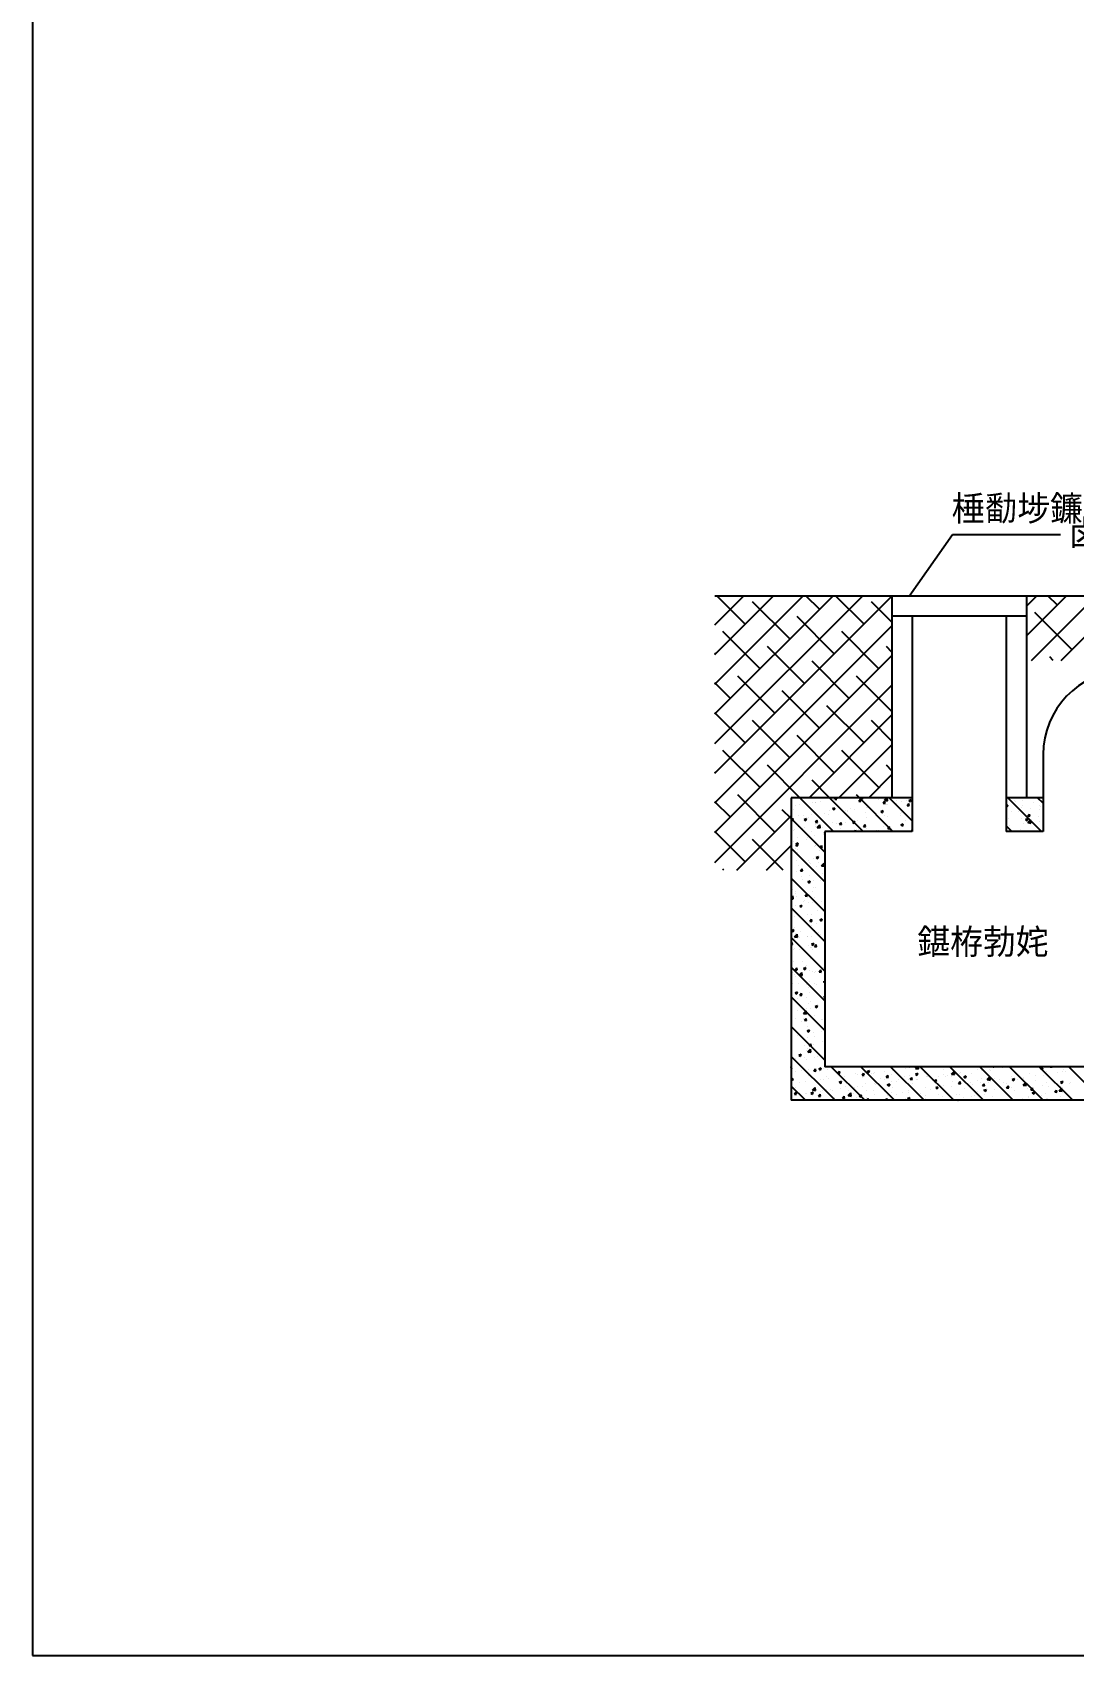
# Model space of a CAD drawing. Header units: metres. Extents: x 0 to 600, y 0 to 420.
# Drawn here: x 0 to 136.3, y 0 to 212.4 of the extents above; entities that cross this region are included whole.
import ezdxf

# ---------------------------------------------------------------- set-up
doc = ezdxf.new("R2010")
doc.units = ezdxf.units.M
doc.layers.add(' ', color=7, linetype='Continuous')
doc.layers.add('1651', color=5, linetype='Continuous')

msp = doc.modelspace()

# ---------------------------------------------------------------- linework, layer by layer
at = {"layer": ' '}
for p, q in [((114.74, 138.67), (120.42, 146.72)), ((120.42, 146.72), (134.57, 146.72)), ((112.51, 138.67), (89.33, 138.67)), ((89.33, 134.92), (93.08, 138.67)), ((89.33, 131.03), (96.97, 138.67)), ((89.33, 127.14), (100.86, 138.67)), ((89.33, 123.26), (104.75, 138.67)), ((89.33, 119.37), (108.64, 138.67)), ((89.33, 115.48), (112.51, 138.65)), ((93.29, 135), (89.61, 138.67)), ((103.02, 136.94), (101.28, 138.67)), ((108.85, 135), (105.17, 138.67)), ((130.11, 138.67), (112.51, 138.67)), ((112.51, 138.67), (112.51, 112.27)), ((130.11, 138.67), (130.11, 112.27)), ((150.57, 138.67), (130.11, 138.67)), ((99.13, 133.05), (94.26, 137.91)), ((104.96, 131.11), (100.1, 135.97)), ((112.51, 135.23), (109.82, 137.91)), ((130.11, 136.03), (112.51, 136.03)), ((115.15, 136.03), (115.15, 107.87)), ((127.47, 136.03), (127.47, 107.87)), ((89.33, 111.59), (112.51, 134.77)), ((95.24, 129.16), (90.38, 134.02)), ((110.79, 129.16), (105.93, 134.02)), ((101.07, 127.22), (96.21, 132.08)), ((112.51, 131.34), (111.77, 132.08)), ((89.4, 131.11), (89.33, 131.18)), ((89.33, 107.7), (112.51, 130.88)), ((106.9, 125.27), (102.04, 130.14)), ((97.18, 123.33), (92.32, 128.19)), ((112.51, 123.56), (107.88, 128.19)), ((91.35, 125.27), (89.33, 127.29)), ((89.33, 103.81), (112.51, 126.99)), ((103.02, 121.39), (98.15, 126.25)), ((93.29, 119.44), (89.33, 123.4)), ((108.85, 119.44), (103.99, 124.3)), ((99.13, 117.5), (94.26, 122.36)), ((101.68, 112.27), (112.51, 123.1)), ((112.51, 119.67), (109.82, 122.36)), ((104.96, 115.55), (100.1, 120.41)), ((105.57, 112.27), (112.51, 119.21)), ((95.24, 113.61), (90.38, 118.47)), ((110.79, 113.61), (105.93, 118.47)), ((132.31, 117.94), (132.31, 107.87)), ((89.4, 115.55), (89.33, 115.63)), ((100.46, 112.27), (96.21, 116.52)), ((109.46, 112.27), (112.51, 115.32)), ((112.51, 115.78), (111.77, 116.52)), ((97.18, 107.77), (92.32, 112.63)), ((104.35, 112.27), (102.04, 114.58)), ((108.24, 112.27), (107.88, 112.63)), ((91.35, 109.72), (89.33, 111.74)), ((99.31, 109.54), (98.15, 110.69)), ((99.31, 112.27), (99.31, 72.67)), ((115.15, 112.27), (99.31, 112.27)), ((99.59, 110.76), (99.59, 110.76)), ((99.9, 111.2), (99.9, 111.2)), ((100.34, 111.41), (100.34, 111.41)), ((104.86, 107.87), (100.46, 112.27)), ((101.93, 110.66), (101.93, 110.66)), ((102.05, 111.62), (102.05, 111.62)), ((102.47, 111.64), (102.47, 111.64)), ((102.56, 111.69), (102.56, 111.69)), ((103.15, 111.76), (103.15, 111.76)), ((104.28, 110.56), (104.28, 110.56)), ((108.75, 107.87), (104.35, 112.27)), ((104.71, 110.84), (105.02, 110.96)), ((104.71, 110.84), (104.93, 110.7)), ((104.79, 110.55), (104.79, 110.55)), ((104.82, 111.98), (104.82, 111.98)), ((104.85, 112.02), (104.85, 112.02)), ((104.93, 110.7), (105.02, 110.96)), ((105.03, 112.1), (105.17, 112.27)), ((105.03, 112.1), (105.29, 112.08)), ((105.03, 112.08), (105.03, 112.08)), ((105.29, 112.08), (105.25, 112.27)), ((106.09, 112.21), (106.09, 112.21)), ((106.44, 110.61), (106.44, 110.61)), ((106.71, 110.54), (106.71, 110.54)), ((107.05, 110.86), (107.05, 110.86)), ((107.54, 110.76), (107.54, 110.76)), ((108.18, 111.82), (108.4, 112.08)), ((108.18, 111.82), (108.45, 111.8)), ((112.64, 107.87), (108.24, 112.27)), ((108.45, 111.8), (108.4, 112.08)), ((108.41, 112.26), (108.44, 112.27)), ((108.41, 112.26), (108.62, 112.11)), ((108.44, 112.11), (108.44, 112.11)), ((108.62, 112.11), (108.68, 112.27)), ((109.21, 110.98), (109.21, 110.98)), ((109.28, 111.15), (109.28, 111.15)), ((109.28, 110.98), (109.28, 110.98)), ((110.78, 112.01), (110.78, 112.01)), ((111.03, 110.49), (111.34, 110.61)), ((111.03, 110.49), (111.25, 110.34)), ((111.25, 110.34), (111.34, 110.61)), ((111.34, 111.55), (111.55, 111.8)), ((111.34, 111.55), (111.6, 111.52)), ((111.52, 111.94), (111.84, 112.27)), ((111.52, 111.94), (111.91, 111.88)), ((111.6, 111.52), (111.55, 111.8)), ((111.56, 111.48), (111.56, 111.48)), ((111.84, 111.42), (111.84, 111.42)), ((111.91, 111.88), (111.86, 112.27)), ((111.98, 111.34), (111.98, 111.34)), ((115.15, 109.25), (112.13, 112.27)), ((113.09, 111.49), (113.09, 111.49)), ((113.13, 111.91), (113.13, 111.91)), ((113.82, 111.78), (113.82, 111.78)), ((114.41, 111.86), (114.41, 111.86)), ((114.5, 111.27), (114.71, 111.52)), ((114.5, 111.27), (114.76, 111.25)), ((114.76, 111.25), (114.71, 111.52)), ((114.73, 111.91), (115.04, 112.03)), ((114.73, 111.91), (114.95, 111.76)), ((114.75, 111.71), (114.75, 111.71)), ((114.95, 111.76), (115.04, 112.03)), ((132.31, 112.27), (127.47, 112.27)), ((127.47, 111.8), (127.47, 111.8)), ((127.47, 111.24), (127.68, 111.32)), ((127.47, 111.14), (127.59, 111.06)), ((127.59, 111.06), (127.68, 111.32)), ((132.08, 107.87), (127.68, 112.27)), ((128.11, 110.47), (128.11, 110.47)), ((128.57, 111.94), (128.57, 111.94)), ((128.65, 111.81), (128.65, 111.81)), ((129.47, 110.98), (129.47, 110.98)), ((129.57, 111.22), (129.57, 111.22)), ((129.62, 111.88), (129.62, 111.88)), ((130.24, 112.16), (130.24, 112.16)), ((130.68, 110.91), (130.68, 110.91)), ((131, 111.71), (131, 111.71)), ((132.31, 111.54), (131.57, 112.27)), ((131.76, 111.31), (131.76, 111.31)), ((131.86, 110.79), (131.86, 110.79)), ((131.92, 111.12), (131.92, 111.12)), ((92.19, 102.78), (99.31, 109.9)), ((103.71, 105.14), (99.31, 109.54)), ((99.33, 109.34), (99.54, 109.59)), ((99.33, 109.34), (99.59, 109.32)), ((99.59, 109.32), (99.54, 109.59)), ((100.23, 108.48), (100.23, 108.48)), ((100.29, 109.94), (100.29, 109.94)), ((100.89, 109.88), (100.89, 109.88)), ((101.01, 109.42), (101.32, 109.54)), ((101.01, 109.42), (101.23, 109.28)), ((101.08, 108.41), (101.08, 108.41)), ((101.23, 109.28), (101.32, 109.54)), ((101.58, 109.66), (101.58, 109.66)), ((101.99, 110.03), (101.99, 110.03)), ((102.46, 108.76), (102.46, 108.76)), ((102.48, 109.07), (102.69, 109.32)), ((102.48, 109.07), (102.75, 109.04)), ((102.5, 108.51), (102.5, 108.51)), ((102.51, 110.22), (102.51, 110.22)), ((102.74, 109.04), (102.69, 109.32)), ((102.71, 108.38), (103.05, 108.74)), ((102.71, 108.38), (103.1, 108.32)), ((103.1, 108.32), (103.05, 108.74)), ((103.66, 110.25), (103.66, 110.25)), ((104.15, 110.1), (104.15, 110.1)), ((104.74, 109.09), (104.74, 109.09)), ((105.28, 108.88), (105.28, 108.88)), ((105.64, 108.79), (105.85, 109.04)), ((105.64, 108.79), (105.9, 108.77)), ((105.9, 108.77), (105.85, 109.04)), ((106.38, 109.02), (106.38, 109.02)), ((106.63, 110.46), (106.63, 110.46)), ((107, 109.4), (107, 109.4)), ((107.33, 109.07), (107.64, 109.19)), ((107.33, 109.07), (107.55, 108.92)), ((107.55, 108.92), (107.64, 109.19)), ((108.05, 109.24), (108.05, 109.24)), ((108.79, 108.51), (109.01, 108.77)), ((108.79, 108.51), (109.06, 108.49)), ((108.98, 110.36), (108.98, 110.36)), ((109.06, 108.49), (109.01, 108.77)), ((109.1, 108.36), (109.1, 108.36)), ((109.22, 109.68), (109.22, 109.68)), ((110.83, 109.61), (110.83, 109.61)), ((111.33, 110.26), (111.33, 110.26)), ((111.45, 108.55), (111.45, 108.55)), ((111.51, 110.01), (111.51, 110.01)), ((111.66, 108.8), (111.66, 108.8)), ((111.93, 109.75), (111.93, 109.75)), ((111.95, 108.24), (112.16, 108.49)), ((112.21, 108.21), (112.16, 108.49)), ((113.6, 109.97), (113.6, 109.97)), ((113.66, 108.72), (113.97, 108.84)), ((113.66, 108.72), (113.88, 108.57)), ((113.68, 110.17), (113.68, 110.17)), ((113.71, 108.86), (113.71, 108.86)), ((113.77, 110.32), (113.77, 110.32)), ((113.88, 108.57), (113.97, 108.84)), ((114.23, 109.24), (114.23, 109.24)), ((128.19, 107.87), (127.47, 108.6)), ((127.77, 109.57), (127.77, 109.57)), ((127.92, 108.69), (127.92, 108.69)), ((129.08, 110.43), (129.08, 110.43)), ((129.42, 109.52), (129.42, 109.52)), ((129.79, 108.93), (129.79, 108.93)), ((130, 109.43), (130.31, 109.55)), ((130, 109.43), (130.22, 109.29)), ((130.12, 109.47), (130.12, 109.47)), ((130.22, 109.29), (130.31, 109.55)), ((130.28, 109.89), (130.49, 110.14)), ((130.28, 109.89), (130.54, 109.87)), ((130.3, 109.02), (130.64, 109.38)), ((130.3, 109.02), (130.69, 108.96)), ((130.54, 109.87), (130.49, 110.14)), ((130.69, 108.96), (130.64, 109.38)), ((130.7, 109.06), (130.7, 109.06)), ((131.65, 108.38), (131.65, 108.38)), ((131.7, 109.85), (131.7, 109.85)), ((131.8, 109.2), (131.8, 109.2)), ((93.29, 103.88), (89.33, 107.85)), ((98.28, 102.78), (94.26, 106.8)), ((99.66, 107.92), (99.66, 107.92)), ((99.68, 106.56), (99.68, 106.56)), ((99.73, 108.15), (99.73, 108.15)), ((99.94, 106.23), (100.25, 106.35)), ((99.94, 106.03), (100.15, 106.29)), ((99.94, 106.23), (100.16, 106.09)), ((100.2, 106.01), (100.15, 106.29)), ((100.16, 106.09), (100.25, 106.35)), ((100.18, 107.01), (100.18, 107.01)), ((100.84, 108.29), (100.84, 108.29)), ((101.34, 106.78), (101.34, 106.78)), ((101.4, 107.03), (101.4, 107.03)), ((102.01, 107.82), (102.01, 107.82)), ((102.4, 107.29), (102.4, 107.29)), ((103.43, 108.31), (103.43, 108.31)), ((103.64, 107.65), (103.71, 107.68)), ((103.64, 107.65), (103.71, 107.61)), ((103.71, 107.87), (103.71, 77.07)), ((115.15, 107.87), (103.71, 107.87)), ((105.78, 108.21), (105.78, 108.21)), ((106.53, 107.92), (106.53, 107.92)), ((106.95, 107.93), (106.95, 107.93)), ((107.62, 107.87), (107.75, 108.01)), ((107.76, 107.87), (107.75, 108.01)), ((108.12, 108.12), (108.12, 108.12)), ((109.17, 108.22), (109.17, 108.22)), ((110.47, 108.02), (110.47, 108.02)), ((110.77, 108.02), (110.77, 108.02)), ((111.95, 108.24), (112.21, 108.21)), ((112.44, 108.24), (112.44, 108.24)), ((112.82, 107.92), (112.82, 107.92)), ((115.11, 107.96), (115.15, 108.01)), ((115.11, 107.96), (115.15, 107.96)), ((132.31, 107.87), (127.47, 107.87)), ((129.36, 108.05), (129.36, 108.05)), ((96.08, 102.78), (99.31, 106.01)), ((103.71, 101.25), (99.31, 105.65)), ((99.89, 105.63), (99.89, 105.63)), ((99.94, 106.03), (100.2, 106.01)), ((100.13, 105.55), (100.13, 105.55)), ((100.19, 105.04), (100.19, 105.04)), ((100.2, 106.18), (100.2, 106.18)), ((102.3, 104.36), (102.3, 104.36)), ((102.35, 105.83), (102.35, 105.83)), ((102.45, 106.07), (102.45, 106.07)), ((102.55, 106.08), (102.55, 106.08)), ((102.57, 104.46), (102.88, 104.58)), ((102.57, 104.46), (102.79, 104.31)), ((102.79, 104.31), (102.87, 104.58)), ((102.97, 105.41), (102.97, 105.41)), ((103.09, 105.76), (103.3, 106.01)), ((103.09, 105.76), (103.36, 105.73)), ((103.36, 105.73), (103.3, 106.01)), ((90.51, 102.78), (90.38, 102.91)), ((99.35, 103.93), (99.35, 103.93)), ((100.02, 102.62), (100.02, 102.62)), ((100.07, 104.08), (100.07, 104.08)), ((100.27, 103.34), (100.27, 103.34)), ((100.55, 102.72), (100.76, 102.98)), ((100.55, 102.72), (100.81, 102.7)), ((100.81, 102.7), (100.76, 102.98)), ((101.57, 104.09), (101.57, 104.09)), ((101.69, 103.83), (101.69, 103.83)), ((101.75, 102.08), (101.75, 102.08)), ((101.81, 103.67), (101.81, 103.67)), ((102.24, 102.9), (102.24, 102.9)), ((102.62, 103.24), (102.62, 103.24)), ((102.91, 103.82), (102.91, 103.82)), ((103.29, 103.36), (103.63, 103.72)), ((103.29, 103.36), (103.68, 103.3)), ((103.42, 102.3), (103.42, 102.3)), ((103.68, 103.3), (103.63, 103.72)), ((103.7, 102.45), (103.71, 102.45)), ((103.7, 102.45), (103.71, 102.45)), ((103.71, 97.36), (99.31, 101.76)), ((99.49, 100.2), (99.49, 100.2)), ((99.87, 100.06), (99.87, 100.06)), ((99.97, 101.15), (99.97, 101.15)), ((100.59, 100.34), (100.59, 100.34)), ((100.65, 101.94), (100.65, 101.94)), ((100.82, 101.59), (100.82, 101.59)), ((101.39, 101.46), (101.39, 101.46)), ((101.5, 101.27), (101.8, 101.39)), ((101.5, 101.27), (101.72, 101.12)), ((101.72, 101.12), (101.8, 101.39)), ((102.14, 99.97), (102.14, 99.97)), ((102.19, 101.44), (102.19, 101.44)), ((102.26, 100.56), (102.26, 100.56)), ((102.44, 100.5), (102.44, 100.5)), ((103.17, 101.49), (103.17, 101.49)), ((99.31, 99.21), (99.52, 99.44)), ((99.31, 99.06), (99.57, 99.02)), ((103.71, 93.47), (99.31, 97.87)), ((99.44, 98.61), (99.44, 98.61)), ((99.57, 99.02), (99.52, 99.44)), ((99.86, 98.22), (99.86, 98.22)), ((99.91, 99.69), (99.91, 99.69)), ((99.96, 99.34), (99.96, 99.34)), ((100.43, 98.08), (100.73, 98.2)), ((100.43, 98.08), (100.64, 97.93)), ((100.64, 97.93), (100.73, 98.2)), ((100.89, 98.75), (100.89, 98.75)), ((101.1, 98.83), (101.1, 98.83)), ((101.16, 99.41), (101.37, 99.67)), ((101.16, 99.41), (101.42, 99.39)), ((101.42, 99.39), (101.37, 99.67)), ((101.55, 98.52), (101.55, 98.52)), ((102.08, 98.51), (102.08, 98.51)), ((102.31, 99.24), (102.31, 99.24)), ((103.24, 98.65), (103.24, 98.65)), ((99.81, 96.76), (99.81, 96.76)), ((99.95, 97.09), (99.95, 97.09)), ((101.37, 95.89), (101.37, 95.89)), ((101.44, 97.01), (101.44, 97.01)), ((101.57, 95.72), (101.57, 95.72)), ((101.77, 96.1), (101.98, 96.36)), ((101.77, 96.1), (102.03, 96.08)), ((102.03, 96.08), (101.98, 96.36)), ((102.03, 97.04), (102.03, 97.04)), ((102.67, 95.87), (102.67, 95.87)), ((102.72, 97.46), (102.72, 97.46)), ((103.05, 96.31), (103.36, 96.43)), ((103.05, 96.31), (103.27, 96.16)), ((103.27, 96.16), (103.36, 96.43)), ((103.71, 89.58), (99.31, 93.98)), ((99.36, 94.89), (99.66, 95.01)), ((99.36, 94.89), (99.57, 94.74)), ((99.57, 94.74), (99.66, 95.01)), ((99.7, 93.83), (99.7, 93.83)), ((99.75, 95.29), (99.75, 95.29)), ((99.76, 94.06), (100.1, 94.42)), ((99.76, 94.06), (100.15, 94)), ((99.86, 94.48), (99.86, 94.48)), ((100.15, 94), (100.1, 94.42)), ((100.41, 93.99), (100.41, 93.99)), ((100.58, 94.76), (100.58, 94.76)), ((101.51, 94.17), (101.51, 94.17)), ((101.51, 94.13), (101.51, 94.13)), ((101.92, 94.11), (101.92, 94.11)), ((101.97, 95.58), (101.97, 95.58)), ((102.43, 94.93), (102.43, 94.93)), ((102.93, 94.66), (102.93, 94.66)), ((103.18, 94.35), (103.18, 94.35)), ((99.31, 93.17), (99.43, 93.32)), ((99.31, 93.06), (99.49, 93.05)), ((99.49, 93.05), (99.43, 93.32)), ((99.65, 92.37), (99.65, 92.37)), ((99.7, 92.52), (99.7, 92.52)), ((100.35, 92.4), (100.35, 92.4)), ((101.54, 92.95), (101.54, 92.95)), ((101.87, 92.65), (101.87, 92.65)), ((101.98, 93.12), (102.29, 93.24)), ((101.98, 93.12), (102.2, 92.97)), ((102.02, 92.62), (102.02, 92.62)), ((102.05, 92.42), (102.05, 92.42)), ((102.2, 92.97), (102.29, 93.24)), ((102.38, 92.79), (102.59, 93.05)), ((102.38, 92.79), (102.64, 92.77)), ((102.64, 92.77), (102.59, 93.05)), ((103.71, 85.69), (99.31, 90.09)), ((99.54, 89.44), (99.54, 89.44)), ((99.59, 90.9), (99.59, 90.9)), ((99.77, 89.68), (99.77, 89.68)), ((99.83, 89.76), (100.05, 90.01)), ((99.83, 89.76), (100.1, 89.74)), ((100.1, 89.74), (100.05, 90.01)), ((100.34, 89.05), (100.69, 89.41)), ((100.74, 88.99), (100.69, 89.41)), ((100.86, 90.88), (100.86, 90.88)), ((100.91, 89.93), (101.22, 90.05)), ((100.91, 89.93), (101.13, 89.78)), ((101.13, 89.78), (101.22, 90.05)), ((101.2, 90.18), (101.2, 90.18)), ((101.36, 90.32), (101.36, 90.32)), ((101.76, 89.72), (101.76, 89.72)), ((101.81, 91.18), (101.81, 91.18)), ((102.12, 89.58), (102.12, 89.58)), ((102.41, 89.35), (102.41, 89.35)), ((102.48, 89.51), (102.48, 89.51)), ((102.99, 89.48), (103.2, 89.74)), ((102.99, 89.48), (103.25, 89.46)), ((103.25, 89.46), (103.2, 89.74)), ((103.54, 90.08), (103.54, 90.08)), ((103.59, 89.66), (103.59, 89.66)), ((103.64, 91.25), (103.64, 91.25)), ((99.48, 87.97), (99.48, 87.97)), ((99.71, 89.15), (99.71, 89.15)), ((99.85, 88.91), (99.85, 88.91)), ((100.32, 87.94), (100.32, 87.94)), ((100.34, 89.05), (100.74, 88.99)), ((101.33, 87.78), (101.33, 87.78)), ((101.53, 87.37), (101.53, 87.37)), ((101.71, 88.25), (101.71, 88.25)), ((102.43, 87.92), (102.43, 87.92)), ((102.67, 87.84), (102.67, 87.84)), ((103.54, 88.16), (103.71, 88.22)), ((103.54, 88.16), (103.71, 88.04)), ((103.71, 81.8), (99.31, 86.2)), ((99.38, 85.04), (99.38, 85.04)), ((99.43, 86.51), (99.43, 86.51)), ((99.46, 85.69), (99.46, 85.69)), ((99.84, 86.74), (100.15, 86.85)), ((99.84, 86.74), (100.06, 86.59)), ((100.06, 86.59), (100.15, 86.85)), ((100.17, 86.04), (100.17, 86.04)), ((100.39, 85.1), (100.39, 85.1)), ((100.44, 86.45), (100.66, 86.7)), ((100.44, 86.45), (100.71, 86.43)), ((100.71, 86.43), (100.66, 86.7)), ((101.27, 86.19), (101.27, 86.19)), ((101.6, 85.32), (101.6, 85.32)), ((101.65, 86.79), (101.65, 86.79)), ((101.81, 85.59), (101.81, 85.59)), ((102.47, 84.96), (102.78, 85.08)), ((102.69, 84.82), (102.77, 85.08)), ((102.74, 85), (102.74, 85)), ((102.94, 86.41), (102.94, 86.41)), ((103.6, 86.17), (103.71, 86.3)), ((103.6, 86.17), (103.71, 86.17)), ((99.32, 83.58), (99.32, 83.58)), ((99.83, 83.34), (99.83, 83.34)), ((100.11, 84.45), (100.11, 84.45)), ((100.62, 82.94), (100.62, 82.94)), ((100.93, 84.03), (101.27, 84.39)), ((100.93, 84.03), (101.32, 83.97)), ((100.94, 83.35), (100.94, 83.35)), ((101.05, 83.14), (101.27, 83.39)), ((101.05, 83.14), (101.32, 83.12)), ((101.32, 83.97), (101.27, 84.39)), ((101.32, 83.12), (101.27, 83.39)), ((101.35, 84.75), (101.35, 84.75)), ((101.55, 83.86), (101.55, 83.86)), ((101.78, 84.67), (101.78, 84.67)), ((102.4, 83.78), (102.4, 83.78)), ((102.47, 84.96), (102.69, 84.82)), ((103.29, 83.26), (103.29, 83.26)), ((103.4, 83.3), (103.4, 83.3)), ((103.71, 77.91), (99.31, 82.31)), ((99.46, 81.2), (99.46, 81.2)), ((100.08, 81.11), (100.08, 81.11)), ((101.4, 81.77), (101.7, 81.89)), ((101.4, 81.77), (101.62, 81.63)), ((101.44, 80.93), (101.44, 80.93)), ((101.49, 82.39), (101.49, 82.39)), ((101.52, 81.8), (101.52, 81.8)), ((101.61, 81.63), (101.7, 81.89)), ((102.24, 81.57), (102.24, 81.57)), ((102.43, 81.01), (102.43, 81.01)), ((103.34, 81.71), (103.34, 81.71)), ((100.33, 78.58), (100.63, 78.7)), ((100.54, 78.44), (100.63, 78.7)), ((101.01, 80.52), (101.01, 80.52)), ((101.09, 79.83), (101.09, 79.83)), ((101.33, 79.18), (101.33, 79.18)), ((101.39, 79.46), (101.39, 79.46)), ((101.51, 79.02), (101.85, 79.38)), ((101.51, 79.02), (101.9, 78.96)), ((101.55, 78.77), (101.55, 78.77)), ((101.66, 79.83), (101.88, 80.08)), ((101.66, 79.83), (101.93, 79.81)), ((101.9, 78.96), (101.85, 79.38)), ((101.93, 79.81), (101.88, 80.08)), ((102.19, 79.98), (102.19, 79.98)), ((103.36, 80.42), (103.36, 80.42)), ((103.67, 79.79), (103.67, 79.79)), ((105.06, 72.67), (99.31, 78.42)), ((99.31, 77.02), (99.33, 77.05)), ((99.31, 76.78), (99.38, 76.77)), ((99.38, 76.77), (99.33, 77.05)), ((99.82, 77.77), (99.82, 77.77)), ((99.87, 76.5), (99.87, 76.5)), ((99.93, 78.09), (99.93, 78.09)), ((100.33, 78.58), (100.54, 78.44)), ((100.7, 76.52), (100.7, 76.52)), ((101.03, 78.24), (101.03, 78.24)), ((101.28, 76.53), (101.28, 76.53)), ((101.33, 78), (101.33, 78)), ((101.54, 76.72), (101.54, 76.72)), ((102.28, 76.52), (102.49, 76.77)), ((102.28, 76.52), (102.54, 76.5)), ((102.39, 78.21), (102.39, 78.21)), ((102.54, 76.5), (102.49, 76.77)), ((102.7, 78.46), (102.7, 78.46)), ((102.95, 76.81), (103.26, 76.93)), ((102.95, 76.81), (103.17, 76.66)), ((103.17, 76.66), (103.26, 76.93)), ((103.56, 76.86), (103.56, 76.86)), ((103.62, 78.33), (103.62, 78.33)), ((138.91, 77.07), (103.71, 77.07)), ((104.07, 76.67), (104.07, 76.67)), ((108.95, 72.67), (104.55, 77.07)), ((105.43, 76.25), (105.64, 76.5)), ((105.69, 76.22), (105.64, 76.5)), ((112.83, 72.67), (108.43, 77.07)), ((109.28, 76.46), (109.58, 76.58)), ((109.49, 76.31), (109.58, 76.58)), ((116.72, 72.67), (112.32, 77.07)), ((112.54, 76.63), (112.54, 76.63)), ((114.25, 76.81), (114.25, 76.81)), ((114.76, 76.91), (114.76, 76.91)), ((115.35, 76.96), (115.35, 76.96)), ((115.6, 76.84), (115.83, 77.07)), ((115.6, 76.84), (115.99, 76.77)), ((115.99, 76.78), (115.96, 77.07)), ((120.61, 72.67), (116.21, 77.07)), ((119.28, 76.69), (119.28, 76.69)), ((124.5, 72.67), (120.1, 77.07)), ((123.76, 76.7), (123.76, 76.7)), ((128.39, 72.67), (123.99, 77.07)), ((124.19, 76.54), (124.19, 76.54)), ((125.29, 76.68), (125.29, 76.68)), ((125.47, 76.6), (125.47, 76.6)), ((125.77, 77.07), (125.84, 77.03)), ((125.84, 77.03), (125.85, 77.07)), ((126.02, 77.01), (126.02, 77.01)), ((126.96, 76.9), (126.96, 76.9)), ((132.28, 72.67), (127.88, 77.07)), ((128.04, 77.04), (128.04, 77.04)), ((136.17, 72.67), (131.77, 77.07)), ((131.94, 76.82), (132.25, 76.94)), ((131.94, 76.82), (132.16, 76.67)), ((132.16, 76.67), (132.25, 76.94)), ((133.22, 77.07), (133.23, 77.07)), ((133.22, 77.07), (133.49, 77.05)), ((133.49, 77.05), (133.48, 77.07)), ((134.95, 76.75), (134.95, 76.75)), ((140.06, 72.67), (135.66, 77.07)), ((99.31, 75.41), (99.56, 75.51)), ((99.31, 75.36), (99.47, 75.25)), ((101.17, 72.67), (99.31, 74.54)), ((99.47, 75.25), (99.56, 75.51)), ((100.38, 74.99), (100.38, 74.99)), ((101.23, 75.07), (101.23, 75.07)), ((101.5, 76.23), (101.5, 76.23)), ((101.62, 75.93), (101.62, 75.93)), ((102.09, 74.01), (102.44, 74.36)), ((102.49, 73.95), (102.44, 74.36)), ((103.05, 76.42), (103.05, 76.42)), ((103.16, 75.35), (103.16, 75.35)), ((103.51, 75.4), (103.51, 75.4)), ((103.97, 75.83), (103.97, 75.83)), ((104.26, 75.5), (104.26, 75.5)), ((105.39, 76.32), (105.39, 76.32)), ((105.43, 76.25), (105.69, 76.22)), ((105.58, 75.04), (105.89, 75.16)), ((105.58, 75.04), (105.8, 74.89)), ((105.77, 75.71), (105.77, 75.71)), ((105.8, 74.89), (105.89, 75.16)), ((105.93, 75.72), (105.93, 75.72)), ((106.32, 75.73), (106.32, 75.73)), ((106.45, 74.49), (106.45, 74.49)), ((107.74, 76.22), (107.74, 76.22)), ((107.94, 74.53), (107.94, 74.53)), ((107.99, 75.99), (107.99, 75.99)), ((108.59, 75.97), (108.8, 76.22)), ((108.59, 75.97), (108.85, 75.95)), ((108.65, 74.49), (108.65, 74.49)), ((108.67, 75.63), (108.67, 75.63)), ((108.71, 76.08), (108.71, 76.08)), ((108.85, 75.95), (108.8, 76.22)), ((109.02, 74.93), (109.02, 74.93)), ((109.28, 76.46), (109.49, 76.31)), ((109.81, 76.23), (109.81, 76.23)), ((110.09, 76.13), (110.09, 76.13)), ((110.22, 74.86), (110.22, 74.86)), ((110.28, 76.32), (110.28, 76.32)), ((110.32, 74.71), (110.32, 74.71)), ((111.02, 75.53), (111.02, 75.53)), ((111.47, 76.45), (111.47, 76.45)), ((111.58, 75.37), (111.58, 75.37)), ((111.74, 75.69), (111.96, 75.95)), ((111.74, 75.69), (112.01, 75.67)), ((111.9, 74.69), (112.21, 74.81)), ((111.9, 74.69), (112.12, 74.54)), ((112.01, 75.67), (111.95, 75.95)), ((112.12, 74.54), (112.21, 74.81)), ((112.44, 76.03), (112.44, 76.03)), ((112.48, 75.17), (112.48, 75.17)), ((112.64, 74.4), (112.64, 74.4)), ((113.1, 75.08), (113.1, 75.08)), ((113.37, 75.44), (113.37, 75.44)), ((114.15, 75.81), (114.15, 75.81)), ((114.2, 75.22), (114.2, 75.22)), ((114.71, 75.45), (114.71, 75.45)), ((114.79, 75.93), (114.79, 75.93)), ((114.9, 75.42), (115.11, 75.67)), ((114.9, 75.42), (115.16, 75.39)), ((115.16, 75.39), (115.11, 75.67)), ((115.21, 74.84), (115.21, 74.84)), ((115.6, 76.11), (115.91, 76.23)), ((115.6, 76.11), (115.82, 75.96)), ((115.72, 75.34), (115.72, 75.34)), ((115.82, 75.96), (115.91, 76.23)), ((115.86, 75.44), (115.86, 75.44)), ((116.72, 76.25), (116.72, 76.25)), ((116.99, 75.78), (116.99, 75.78)), ((117.14, 75.83), (117.14, 75.83)), ((117.77, 75.28), (117.77, 75.28)), ((118.06, 75.14), (118.27, 75.39)), ((118.06, 75.14), (118.32, 75.12)), ((118.07, 75.24), (118.07, 75.24)), ((118.23, 74.34), (118.53, 74.45)), ((118.32, 75.12), (118.27, 75.39)), ((118.44, 74.19), (118.53, 74.45)), ((118.64, 75.81), (118.64, 75.81)), ((119.2, 74.62), (119.2, 74.62)), ((119.25, 76.09), (119.25, 76.09)), ((119.49, 75.73), (119.49, 75.73)), ((119.74, 75.95), (119.74, 75.95)), ((120.25, 74.44), (120.25, 74.44)), ((120.29, 76.11), (120.64, 76.46)), ((120.29, 76.11), (120.69, 76.05)), ((120.34, 75.72), (120.34, 75.72)), ((120.41, 75.14), (120.41, 75.14)), ((120.69, 76.05), (120.64, 76.46)), ((121.21, 74.86), (121.42, 75.12)), ((121.21, 74.86), (121.47, 74.84)), ((121.41, 76.17), (121.41, 76.17)), ((121.47, 74.84), (121.42, 75.12)), ((121.42, 74.9), (121.42, 74.9)), ((121.47, 76.37), (121.47, 76.37)), ((121.84, 75.63), (121.84, 75.63)), ((121.92, 75.75), (122.23, 75.87)), ((121.92, 75.75), (122.14, 75.61)), ((122.14, 75.61), (122.23, 75.87)), ((122.76, 75.04), (122.76, 75.04)), ((122.9, 76.16), (122.9, 76.16)), ((123.03, 74.8), (123.03, 74.8)), ((123.7, 75.23), (123.7, 75.23)), ((124.13, 74.95), (124.13, 74.95)), ((124.18, 75.53), (124.18, 75.53)), ((124.37, 74.59), (124.58, 74.84)), ((124.37, 74.59), (124.63, 74.57)), ((124.63, 74.57), (124.58, 74.84)), ((124.58, 74.62), (124.58, 74.62)), ((124.99, 75.38), (125.33, 75.74)), ((124.99, 75.38), (125.38, 75.32)), ((125.11, 74.94), (125.11, 74.94)), ((125.38, 75.32), (125.33, 75.74)), ((125.8, 75.17), (125.8, 75.17)), ((125.96, 75.54), (125.96, 75.54)), ((126.53, 75.43), (126.53, 75.43)), ((127.15, 75.06), (127.15, 75.06)), ((127.46, 74.84), (127.46, 74.84)), ((127.52, 74.31), (127.74, 74.57)), ((127.79, 74.29), (127.73, 74.57)), ((128.13, 74.36), (128.13, 74.36)), ((128.19, 75.83), (128.19, 75.83)), ((128.25, 75.4), (128.55, 75.52)), ((128.25, 75.4), (128.46, 75.25)), ((128.46, 75.25), (128.55, 75.52)), ((128.58, 75.53), (128.58, 75.53)), ((128.88, 75.33), (128.88, 75.33)), ((129.68, 75.68), (129.68, 75.68)), ((129.69, 74.65), (130.03, 75.01)), ((129.69, 74.65), (130.08, 74.59)), ((129.72, 75.5), (129.72, 75.5)), ((129.81, 74.74), (129.81, 74.74)), ((130.08, 74.59), (130.03, 75.01)), ((130.42, 74.69), (130.42, 74.69)), ((130.47, 76.16), (130.47, 76.16)), ((131.23, 75.23), (131.23, 75.23)), ((131.35, 75.9), (131.35, 75.9)), ((132.16, 74.64), (132.16, 74.64)), ((132.28, 75.94), (132.28, 75.94)), ((132.68, 75), (132.68, 75)), ((132.73, 76.47), (132.73, 76.47)), ((132.97, 74.53), (132.97, 74.53)), ((133.58, 75.13), (133.58, 75.13)), ((134.07, 74.67), (134.07, 74.67)), ((134.13, 76.26), (134.13, 76.26)), ((134.51, 74.54), (134.51, 74.54)), ((134.57, 75.05), (134.88, 75.17)), ((134.57, 75.05), (134.79, 74.9)), ((134.79, 74.9), (134.88, 75.17)), ((134.85, 76.38), (134.85, 76.38)), ((134.9, 75.28), (134.9, 75.28)), ((135.23, 76.41), (135.23, 76.41)), ((135.74, 74.89), (135.74, 74.89)), ((135.93, 75.03), (135.93, 75.03)), ((143.31, 72.67), (99.31, 72.67)), ((99.73, 73.49), (99.94, 73.74)), ((99.73, 73.49), (99.99, 73.47)), ((99.82, 74.29), (99.82, 74.29)), ((99.99, 73.47), (99.94, 73.74)), ((101.17, 73.61), (101.17, 73.61)), ((101.32, 73.6), (101.32, 73.6)), ((101.88, 73.62), (102.19, 73.74)), ((101.88, 73.62), (102.1, 73.47)), ((102, 73.62), (102, 73.62)), ((102.09, 74.01), (102.49, 73.95)), ((102.1, 73.47), (102.19, 73.74)), ((102.17, 74.19), (102.17, 74.19)), ((102.89, 73.21), (103.1, 73.46)), ((102.89, 73.21), (103.15, 73.19)), ((103.1, 73.76), (103.1, 73.76)), ((103.15, 73.19), (103.1, 73.46)), ((103.46, 73.94), (103.46, 73.94)), ((103.89, 74.05), (103.89, 74.05)), ((104.52, 74.09), (104.52, 74.09)), ((104.77, 73.98), (104.77, 73.98)), ((104.94, 73.08), (104.94, 73.08)), ((105.66, 72.78), (105.66, 72.78)), ((105.72, 74.25), (105.72, 74.25)), ((106.04, 72.94), (106.25, 73.19)), ((106.04, 72.94), (106.3, 72.91)), ((106.3, 72.91), (106.25, 73.19)), ((106.79, 73.28), (107.13, 73.63)), ((106.79, 73.28), (107.18, 73.22)), ((106.87, 73.99), (106.87, 73.99)), ((107.18, 73.22), (107.13, 73.64)), ((107.49, 72.76), (107.49, 72.76)), ((107.51, 73.52), (107.51, 73.52)), ((107.55, 74.35), (107.55, 74.35)), ((107.89, 73.06), (107.89, 73.06)), ((108.21, 73.27), (108.51, 73.39)), ((108.21, 73.27), (108.42, 73.12)), ((108.42, 73.12), (108.51, 73.39)), ((109.16, 72.98), (109.16, 72.98)), ((109.21, 72.67), (109.41, 72.91)), ((109.22, 73.89), (109.22, 73.89)), ((109.45, 72.67), (109.41, 72.91)), ((110.07, 73.96), (110.07, 73.96)), ((110.17, 73.39), (110.17, 73.39)), ((111.57, 73.79), (111.57, 73.79)), ((111.61, 72.67), (111.83, 72.91)), ((111.86, 72.67), (111.83, 72.91)), ((111.94, 73.34), (111.94, 73.34)), ((112.43, 73.7), (112.43, 73.7)), ((113.04, 73.49), (113.04, 73.49)), ((113.91, 73.69), (113.91, 73.69)), ((114.32, 72.86), (114.32, 72.86)), ((114.53, 72.92), (114.84, 73.03)), ((114.53, 72.92), (114.75, 72.77)), ((114.65, 73.98), (114.65, 73.98)), ((114.71, 73.71), (114.71, 73.71)), ((114.75, 72.77), (114.84, 73.04)), ((116.26, 73.59), (116.26, 73.59)), ((116.88, 72.85), (116.88, 72.85)), ((116.89, 73.3), (116.89, 73.3)), ((116.94, 74.31), (116.94, 74.31)), ((117.49, 74.07), (117.49, 74.07)), ((118.23, 74.34), (118.44, 74.19)), ((118.59, 74.22), (118.59, 74.22)), ((118.61, 73.49), (118.61, 73.49)), ((119.1, 72.7), (119.1, 72.7)), ((119.14, 73.16), (119.14, 73.16)), ((119.45, 73.74), (119.45, 73.74)), ((120.96, 73.39), (120.96, 73.39)), ((121.14, 72.67), (121.16, 72.68)), ((121.16, 72.67), (121.16, 72.68)), ((121.37, 73.44), (121.37, 73.44)), ((121.87, 73.07), (121.87, 73.07)), ((122.02, 74.18), (122.02, 74.18)), ((122.98, 73.21), (122.98, 73.21)), ((123.31, 73.29), (123.31, 73.29)), ((123.65, 73.77), (123.65, 73.77)), ((124.55, 73.98), (124.86, 74.1)), ((124.55, 73.98), (124.77, 73.84)), ((124.64, 73.43), (124.64, 73.43)), ((124.77, 73.84), (124.86, 74.1)), ((125.66, 73.19), (125.66, 73.19)), ((125.91, 74.08), (125.91, 74.08)), ((127.42, 73.8), (127.42, 73.8)), ((127.52, 74.31), (127.79, 74.29)), ((128.01, 73.09), (128.01, 73.09)), ((128.08, 72.9), (128.08, 72.9)), ((128.52, 73.94), (128.52, 73.94)), ((129.53, 72.88), (129.53, 72.88)), ((130.19, 74.16), (130.19, 74.16)), ((130.36, 73.23), (130.36, 73.23)), ((130.36, 73), (130.36, 73)), ((130.68, 74.04), (130.89, 74.29)), ((130.68, 74.04), (130.94, 74.01)), ((130.87, 73.63), (131.18, 73.75)), ((130.87, 73.63), (131.09, 73.48)), ((130.94, 74.01), (130.89, 74.29)), ((131.09, 73.48), (131.18, 73.75)), ((131.81, 72.79), (131.81, 72.79)), ((132.1, 73.32), (132.1, 73.32)), ((132.62, 73.54), (132.62, 73.54)), ((132.7, 72.9), (132.7, 72.9)), ((132.91, 72.94), (132.91, 72.94)), ((133.83, 73.76), (134.05, 74.01)), ((133.83, 73.76), (134.1, 73.74)), ((134.1, 73.74), (134.05, 74.01)), ((134.38, 73.92), (134.73, 74.28)), ((134.38, 73.92), (134.77, 73.86)), ((134.58, 73.16), (134.58, 73.16)), ((134.67, 73.76), (134.67, 73.76)), ((134.77, 73.86), (134.72, 74.28)), ((134.85, 73.82), (134.85, 73.82)), ((135.05, 72.8), (135.05, 72.8)), ((135.72, 72.79), (135.72, 72.79))]:
    msp.add_line(p, q, dxfattribs=at)
msp.add_arc((143.31, 117.94), 11, 92.37, 180, dxfattribs=at)
for p, q in [((0, 420), (0, 0)), ((0, 0), (594, 0))]:
    msp.add_line(p, q)
at = {"layer": '1651'}
for p, q in [((130.11, 137.36), (131.42, 138.67)), ((130.11, 133.47), (135.31, 138.67)), ((130.75, 130.23), (139.2, 138.67)), ((134.13, 137.5), (132.95, 138.67)), ((134.64, 130.23), (143.08, 138.67)), ((136.07, 131.66), (131.21, 136.52)), ((130.24, 133.61), (130.11, 133.74)), ((133.62, 130.23), (133.16, 130.69))]:
    msp.add_line(p, q, dxfattribs=at)

# ---------------------------------------------------------------- texts
at = {"layer": ' '}
for s, p in [('棰勫埗鐮兼澘', (120.34, 148.5)), ('卤0.000', (135.63, 145.31)), ('鍖栫勃姹', (115.83, 91.79))]:
    msp.add_text(s, height=3.3, dxfattribs=at).set_placement(p)

doc.saveas('drawing.dxf')
